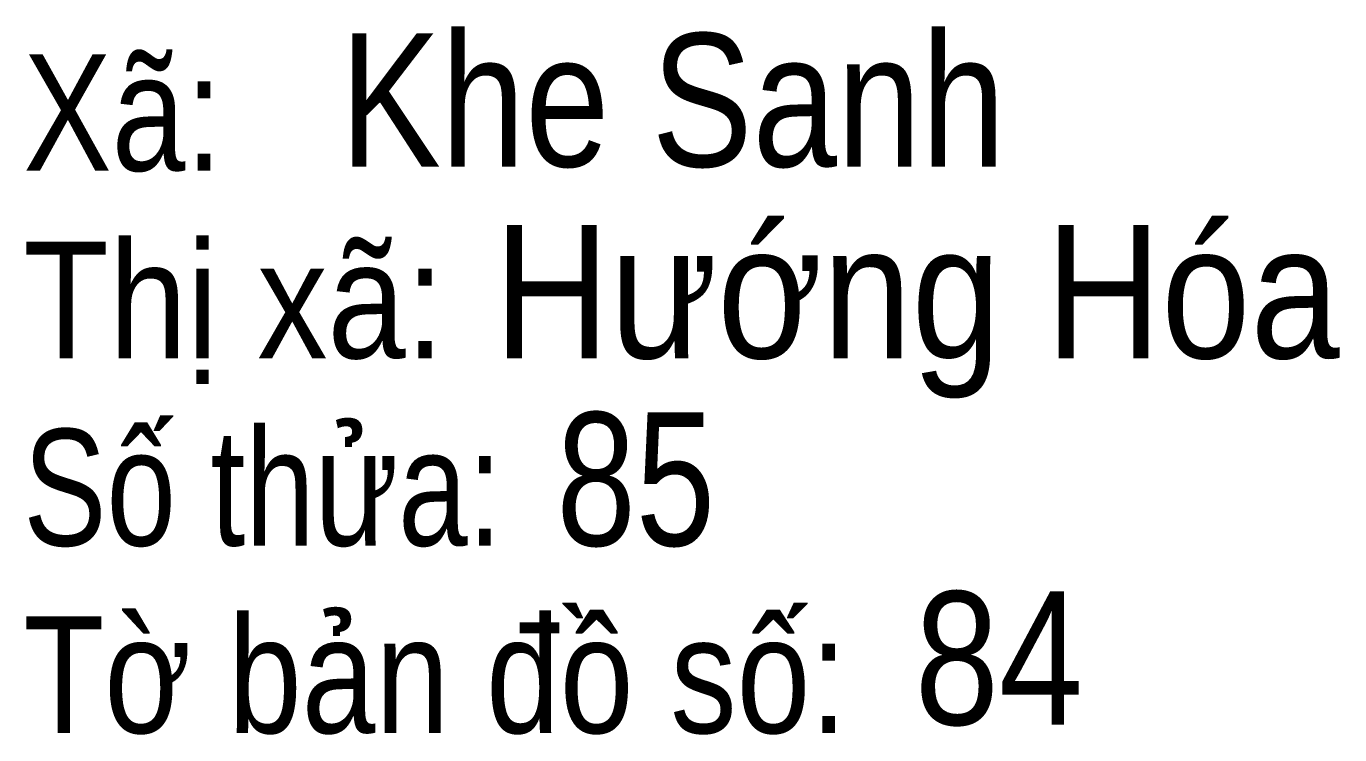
# Model space of a CAD drawing. Header units: metres. Extents: x 964 to 1219, y 878 to 1019.
# Drawn here: x 984.867 to 988.02, y 1017.186 to 1018.887 of the extents above; entities that cross this region are included whole.
import ezdxf

# ---------------------------------------------------------------- set-up
doc = ezdxf.new("R2010")
doc.units = ezdxf.units.M
doc.header["$LTSCALE"] = 0.13
doc.linetypes.add('DOTTED', pattern=[1.5, 0.3, -1.2])
doc.layers.add('4', color=7, linetype='DOTTED', lineweight=13)
doc.layers.add('9', color=7, linetype='Continuous', lineweight=13)

msp = doc.modelspace()

# ---------------------------------------------------------------- texts
at = {"layer": '4'}
for s, width, p in [('Khe Sanh', 0.85, (985.62, 1018.55)), ('Hướng Hóa', 0.9, (985.99, 1018.09)), ('85', 0.8, (986.14, 1017.64)), ('84', 0.85, (987, 1017.21))]:
    msp.add_text(s, height=0.32, dxfattribs=dict(at, width=width)).set_placement(p)
at = {"layer": '9'}
for s, width, p in [('Xã:', 0.85, (984.86, 1018.54)), ('Xã:', 0.85, (984.86, 1018.54)), ('Thị xã:', 0.9, (984.86, 1018.09)), ('Số thửa:', 0.8, (984.86, 1017.64)), ('Tờ bản đồ số:', 0.85, (984.86, 1017.19))]:
    msp.add_text(s, height=0.28, dxfattribs=dict(at, width=width)).set_placement(p)

doc.saveas('drawing.dxf')
